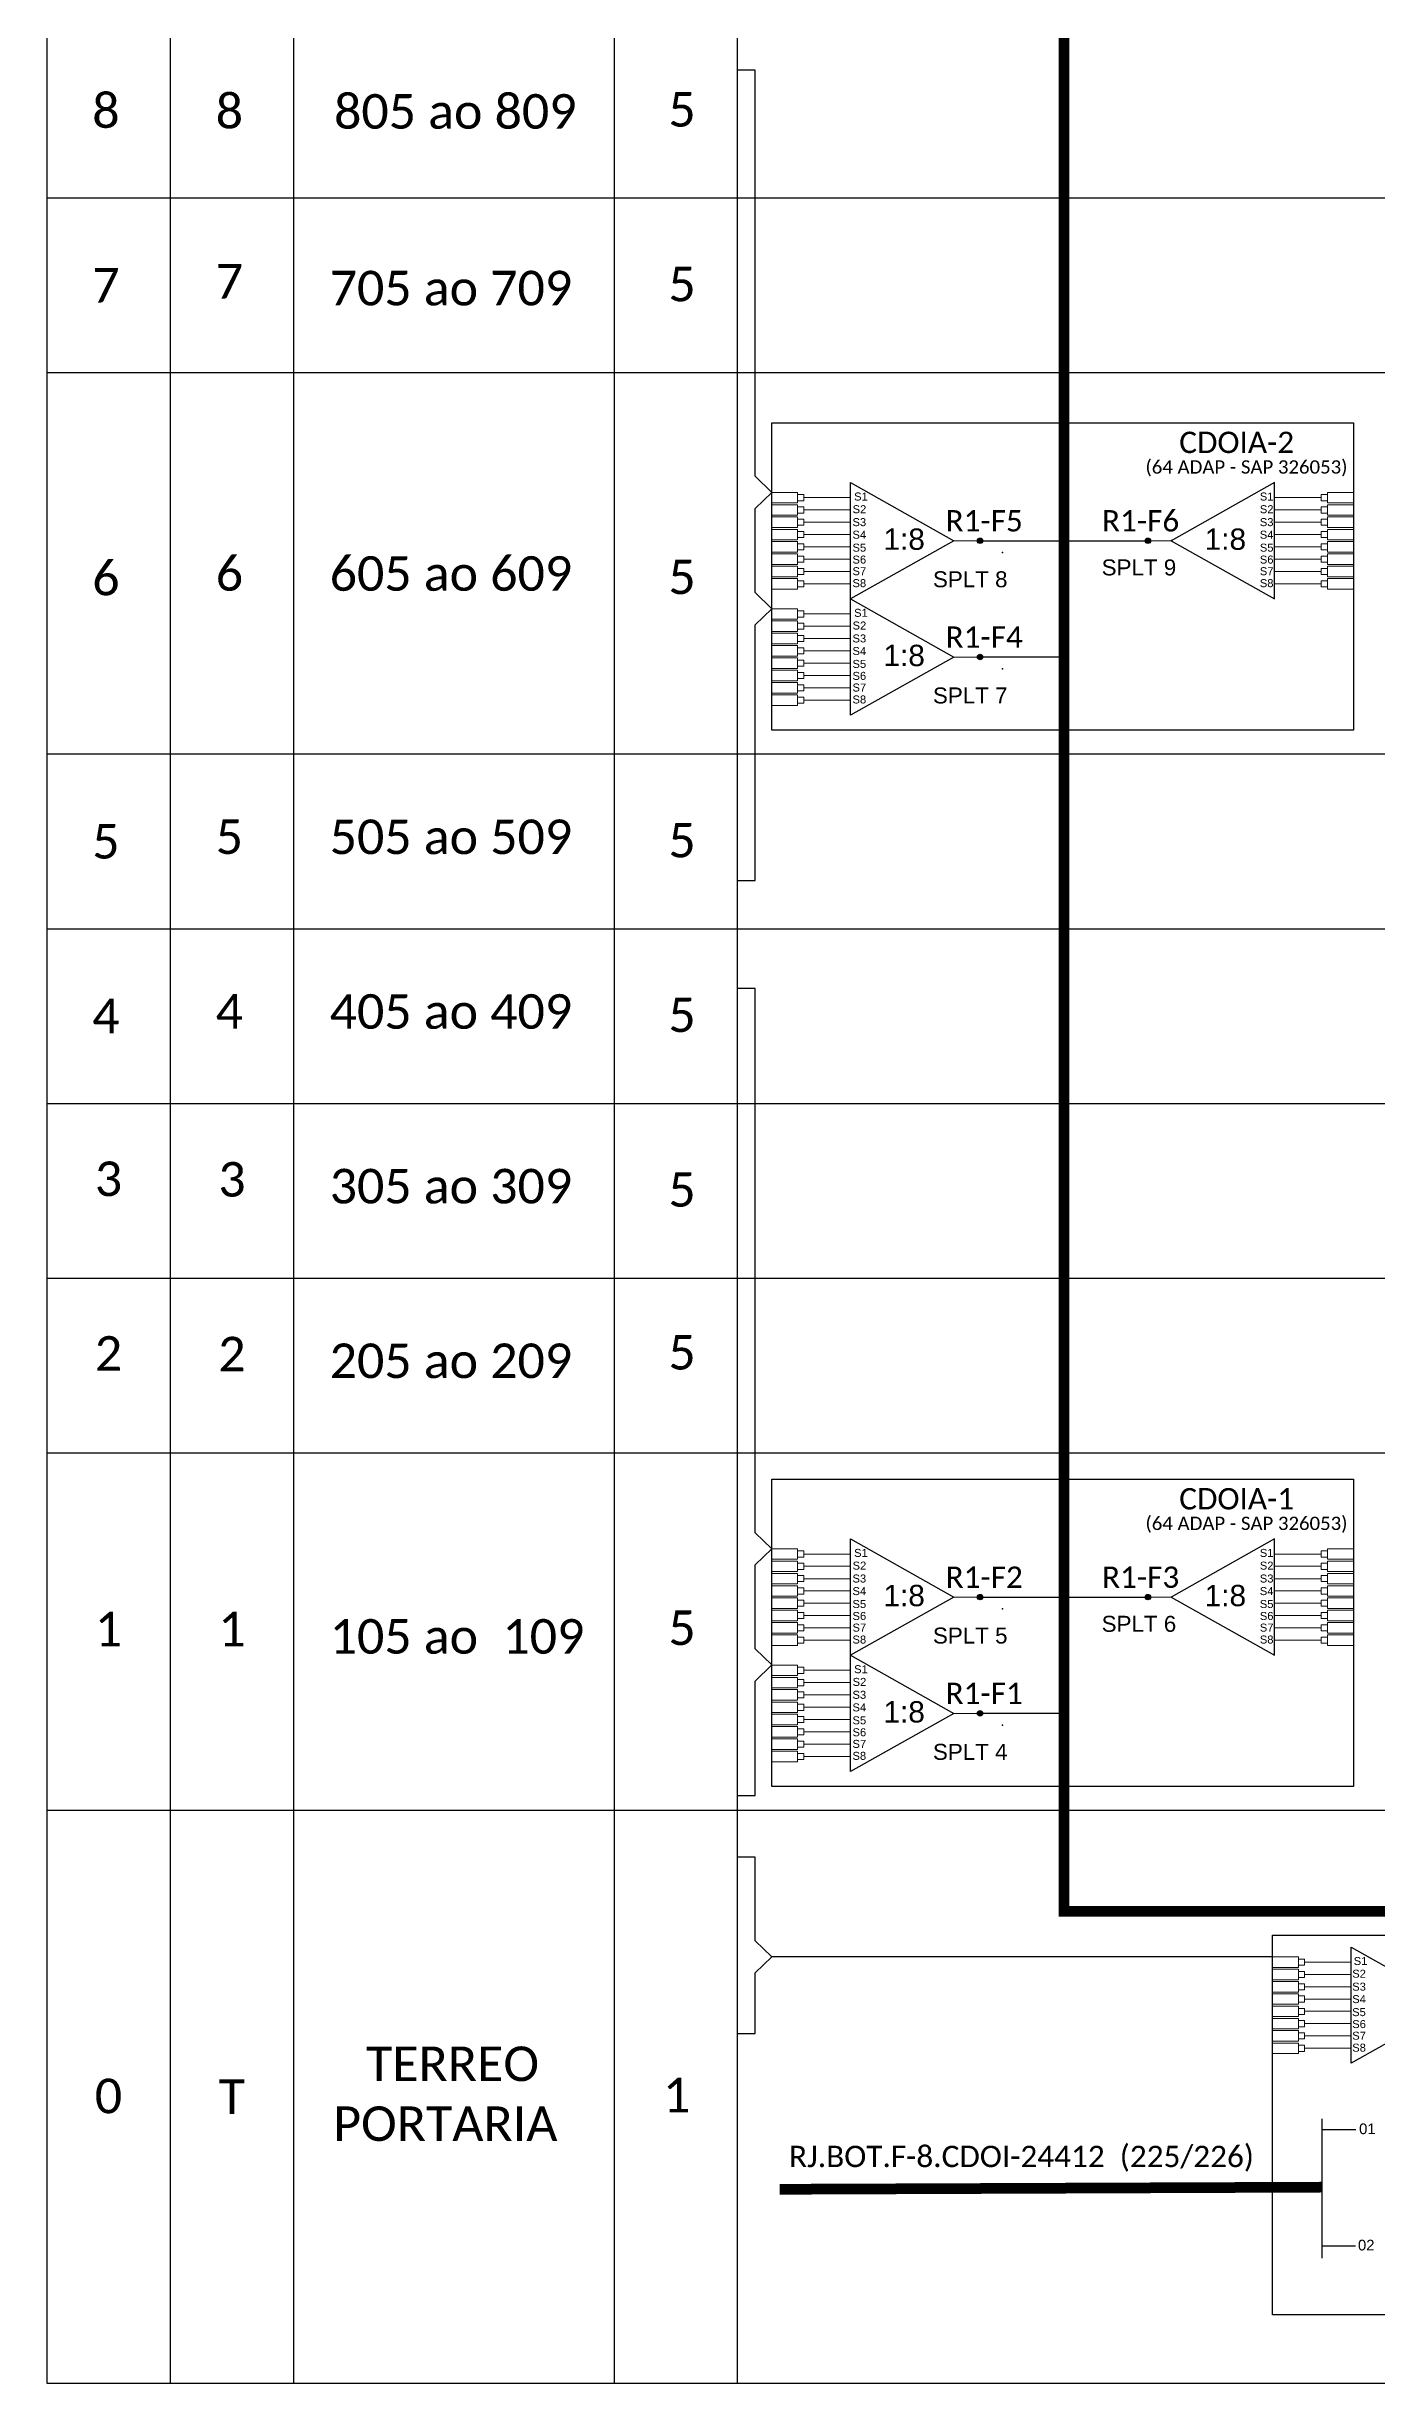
# Model space of a CAD drawing. Extents: x -4 to 837, y 1 to 595.
# Drawn here: x 332.5 to 457.1, y 234.7 to 453.7 of the extents above; entities that cross this region are included whole.
import ezdxf
from ezdxf.enums import TextEntityAlignment as Align

# ---------------------------------------------------------------- set-up
doc = ezdxf.new("R2010")
doc.units = 0
doc.styles.add('ARIAL', font='arial.ttf')
doc.styles.add('WMF-Calibri0', font='calibri.ttf')

# ---------------------------------------------------------------- blocks, each defined once
blk = doc.blocks.new('SPLITTER_')
blk.add_point((0, 0))
at = {"style": 'ARIAL', "flags": 4}
blk.add_attdef('SPLT', (0, -3.26), '', height=1.5, dxfattribs=at)
blk = doc.blocks.new('SPLT_1-8_SC-APC_ESQ')
at = {"color": 1}
blk.add_lwpolyline([(7.37, -2.1), (17.04, -7.55), (7.37, -13), (7.37, -2.1)], dxfattribs=at)
at = {"color": 3, "lineweight": 0}
for points in [[(2.41, -3.02), (0, -3.02)], [(2.41, -4), (0, -4)], [(2.41, -4.17), (0, -4.17)], [(2.41, -3.02), (2.41, -4)], [(2.41, -4.17), (2.41, -5.16)], [(2.99, -3.51), (7.37, -3.51)], [(2.41, -5.16), (0, -5.16)], [(2.41, -5.32), (0, -5.32)], [(2.41, -6.31), (0, -6.31)], [(2.41, -6.48), (0, -6.48)], [(2.41, -5.32), (2.41, -6.31)], [(2.41, -6.48), (2.41, -7.46)], [(7.37, -4.66), (2.99, -4.66)], [(7.37, -5.82), (2.99, -5.82)], [(2.41, -7.46), (0, -7.46)], [(2.41, -7.63), (0, -7.63)], [(2.41, -8.62), (0, -8.62)], [(2.41, -7.63), (2.41, -8.62)], [(7.37, -6.97), (2.99, -6.97)], [(7.37, -8.12), (2.99, -8.12)], [(2.41, -8.78), (0, -8.78)], [(2.41, -9.77), (0, -9.77)], [(2.41, -9.94), (0, -9.94)], [(2.41, -10.92), (0, -10.92)], [(2.41, -8.78), (2.41, -9.77)], [(2.41, -9.94), (2.41, -10.92)], [(7.37, -9.28), (2.99, -9.28)], [(7.37, -10.43), (2.99, -10.43)], [(2.41, -11.09), (0, -11.09)], [(2.41, -12.08), (0, -12.08)], [(2.41, -11.09), (2.41, -12.08)], [(7.37, -11.58), (2.99, -11.58)]]:
    blk.add_lwpolyline(points, dxfattribs=at)
for points in [[(2.99, -3.22), (2.41, -3.22), (2.41, -3.8), (2.99, -3.8)], [(2.99, -4.38), (2.41, -4.38), (2.41, -4.95), (2.99, -4.95)], [(2.99, -5.53), (2.41, -5.53), (2.41, -6.1), (2.99, -6.1)], [(2.99, -6.68), (2.41, -6.68), (2.41, -7.26), (2.99, -7.26)], [(2.99, -7.84), (2.41, -7.84), (2.41, -8.41), (2.99, -8.41)], [(2.99, -8.99), (2.41, -8.99), (2.41, -9.56), (2.99, -9.56)], [(2.99, -10.14), (2.41, -10.14), (2.41, -10.72), (2.99, -10.72)], [(2.99, -11.3), (2.41, -11.3), (2.41, -11.87), (2.99, -11.87)]]:
    blk.add_lwpolyline(points, close=True, dxfattribs=at)
at = {"color": 1, "lineweight": 0}
blk.add_lwpolyline([(17.04, -7.55), (19.26, -7.55)], dxfattribs=at)
at = {"color": 1, "style": 'ARIAL'}
for s, height, p in [('S2', 0.75, (7.56, -4.97)), ('S1', 0.75, (7.7, -3.78)), ('S3', 0.75, (7.55, -6.18)), ('1:8', 2, (10.45, -8.4)), ('S5', 0.75, (7.55, -8.57)), ('S4', 0.75, (7.55, -7.36)), ('S6', 0.75, (7.55, -9.69)), ('S7', 0.75, (7.55, -10.78)), ('S8', 0.75, (7.55, -11.9))]:
    blk.add_text(s, height=height, dxfattribs=at).set_placement(p)
blk = doc.blocks.new('SPLT_1-8_SC-APC')
at = {"color": 1}
blk.add_lwpolyline([(-7.37, -2.1), (-17.04, -7.55), (-7.37, -13), (-7.37, -2.1)], dxfattribs=at)
at = {"color": 3, "lineweight": 0}
for points in [[(-2.99, -3.51), (-7.37, -3.51)], [(-2.41, -3.02), (-2.41, -4)], [(-2.41, -3.02), (0, -3.02)], [(-2.41, -4), (0, -4)], [(-2.41, -4.17), (-2.41, -5.16)], [(-2.41, -4.17), (0, -4.17)], [(-7.37, -4.66), (-2.99, -4.66)], [(-7.37, -5.82), (-2.99, -5.82)], [(-2.41, -5.16), (0, -5.16)], [(-2.41, -5.32), (-2.41, -6.31)], [(-2.41, -5.32), (0, -5.32)], [(-2.41, -6.31), (0, -6.31)], [(-2.41, -6.48), (-2.41, -7.46)], [(-2.41, -6.48), (0, -6.48)], [(-7.37, -6.97), (-2.99, -6.97)], [(-7.37, -8.12), (-2.99, -8.12)], [(-2.41, -7.46), (0, -7.46)], [(-2.41, -7.63), (-2.41, -8.62)], [(-2.41, -7.63), (0, -7.63)], [(-2.41, -8.62), (0, -8.62)], [(-7.37, -9.28), (-2.99, -9.28)], [(-7.37, -10.43), (-2.99, -10.43)], [(-2.41, -8.78), (-2.41, -9.77)], [(-2.41, -8.78), (0, -8.78)], [(-2.41, -9.77), (0, -9.77)], [(-2.41, -9.94), (-2.41, -10.92)], [(-2.41, -9.94), (0, -9.94)], [(-2.41, -10.92), (0, -10.92)], [(-7.37, -11.58), (-2.99, -11.58)], [(-2.41, -11.09), (-2.41, -12.08)], [(-2.41, -11.09), (0, -11.09)], [(-2.41, -12.08), (0, -12.08)]]:
    blk.add_lwpolyline(points, dxfattribs=at)
for points in [[(-2.99, -3.22), (-2.41, -3.22), (-2.41, -3.8), (-2.99, -3.8)], [(-2.99, -4.38), (-2.41, -4.38), (-2.41, -4.95), (-2.99, -4.95)], [(-2.99, -5.53), (-2.41, -5.53), (-2.41, -6.1), (-2.99, -6.1)], [(-2.99, -6.68), (-2.41, -6.68), (-2.41, -7.26), (-2.99, -7.26)], [(-2.99, -7.84), (-2.41, -7.84), (-2.41, -8.41), (-2.99, -8.41)], [(-2.99, -8.99), (-2.41, -8.99), (-2.41, -9.56), (-2.99, -9.56)], [(-2.99, -10.14), (-2.41, -10.14), (-2.41, -10.72), (-2.99, -10.72)], [(-2.99, -11.3), (-2.41, -11.3), (-2.41, -11.87), (-2.99, -11.87)]]:
    blk.add_lwpolyline(points, close=True, dxfattribs=at)
at = {"color": 1, "lineweight": 0}
blk.add_lwpolyline([(-17.04, -7.55), (-19.26, -7.55)], dxfattribs=at)
at = {"color": 1, "style": 'ARIAL'}
for s, height, p in [('S1', 0.75, (-8.74, -3.78)), ('S2', 0.75, (-8.74, -4.97)), ('1:8', 2, (-13.91, -8.4)), ('S3', 0.75, (-8.74, -6.18)), ('S4', 0.75, (-8.74, -7.36)), ('S5', 0.75, (-8.74, -8.57)), ('S6', 0.75, (-8.74, -9.69)), ('S7', 0.75, (-8.74, -10.78)), ('S8', 0.75, (-8.74, -11.9))]:
    blk.add_text(s, height=height, dxfattribs=at).set_placement(p)

msp = doc.modelspace()

# ---------------------------------------------------------------- hatches: boundary and pattern name
h = msp.add_hatch(color=3)
h.dxf.hatch_style = 1
edge = h.paths.add_edge_path()
edge.add_arc((419.99, 407.42), 0.256, 0, 360)
h = msp.add_hatch(color=3)
h.dxf.hatch_style = 1
edge = h.paths.add_edge_path()
edge.add_arc((435.71, 407.42), 0.256, 0, 360)
h = msp.add_hatch(color=3)
h.dxf.hatch_style = 1
edge = h.paths.add_edge_path()
edge.add_arc((419.99, 396.53), 0.256, 0, 360)
h = msp.add_hatch(color=3)
h.dxf.hatch_style = 1
edge = h.paths.add_edge_path()
edge.add_arc((419.99, 308.41), 0.256, 0, 360)
h = msp.add_hatch(color=3)
h.dxf.hatch_style = 1
edge = h.paths.add_edge_path()
edge.add_arc((435.71, 308.41), 0.256, 0, 360)
h = msp.add_hatch(color=3)
h.dxf.hatch_style = 1
edge = h.paths.add_edge_path()
edge.add_arc((419.99, 297.52), 0.256, 0, 360)

# ---------------------------------------------------------------- linework, layer by layer
for points in [[(332.52, 529.64), (332.52, 234.73)], [(355.67, 234.73), (355.67, 529.64)], [(397.26, 234.73), (397.26, 529.64)], [(344.1, 525.52), (344.1, 234.73)], [(385.69, 521.41), (385.69, 234.73)], [(332.52, 439.55), (593.35, 439.55)], [(332.52, 423.18), (593.35, 423.18)], [(332.52, 387.44), (593.35, 387.44)], [(332.52, 371.06), (593.35, 371.06)], [(332.52, 354.69), (593.35, 354.69)], [(332.52, 338.32), (593.35, 338.32)], [(332.52, 321.95), (593.35, 321.95)], [(332.52, 288.43), (593.35, 288.43)], [(332.52, 234.73), (593.35, 234.73)]]:
    msp.add_lwpolyline(points)
at = {"color": 5, "const_width": 1}
msp.add_lwpolyline([(427.84, 477.27), (427.84, 278.97), (484.69, 278.97), (484.69, 269.46)], dxfattribs=at)
at = {"color": 3}
for points in [[(397.25, 375.59), (398.9, 375.59), (398.91, 399.55), (400.48, 401.05), (398.91, 402.56), (398.91, 410.44), (400.48, 411.95), (398.91, 413.46), (398.91, 451.52), (397.26, 451.52)], [(397.25, 289.81), (398.9, 289.81), (398.91, 300.54), (400.48, 302.05), (398.91, 303.55), (398.91, 311.44), (400.48, 312.94), (398.91, 314.45), (398.91, 365.45), (397.26, 365.45)], [(397.26, 267.52), (398.91, 267.52), (398.91, 273.19), (400.48, 274.69), (398.91, 276.2), (398.91, 284.05), (397.26, 284.05)], [(447.4, 274.69), (400.48, 274.69)], [(452.04, 258.52), (455.2, 258.52)]]:
    msp.add_lwpolyline(points, dxfattribs=at)
at = {"color": 1}
for points in [[(400.48, 418.47), (454.97, 418.47), (454.97, 389.66), (400.48, 389.66)], [(400.48, 319.47), (454.97, 319.47), (454.97, 290.65), (400.48, 290.65)], [(447.4, 276.74), (520.45, 276.74), (520.45, 241.15), (447.4, 241.15)]]:
    msp.add_lwpolyline(points, close=True, dxfattribs=at)
at = {"color": 5, "linetype": 'Continuous', "ltscale": 4}
for points in [[(419.99, 407.42), (435.68, 407.42)], [(419.99, 396.53), (427.84, 396.53)], [(419.99, 308.41), (435.68, 308.41)], [(419.99, 297.52), (427.84, 297.52)]]:
    msp.add_lwpolyline(points, dxfattribs=at)
at = {"color": 3, "lineweight": 0}
for points in [[(449.81, 274.69), (447.4, 274.69)], [(449.81, 274.69), (449.81, 273.71)], [(450.39, 274.2), (454.77, 274.2)], [(449.81, 273.71), (447.4, 273.71)], [(449.81, 273.54), (447.4, 273.54)], [(449.81, 272.55), (447.4, 272.55)], [(449.81, 272.39), (447.4, 272.39)], [(449.81, 273.54), (449.81, 272.55)], [(449.81, 272.39), (449.81, 271.4)], [(454.77, 273.05), (450.39, 273.05)], [(454.77, 271.89), (450.39, 271.89)], [(449.81, 271.4), (447.4, 271.4)], [(449.81, 271.23), (447.4, 271.23)], [(449.81, 270.25), (447.4, 270.25)], [(449.81, 270.08), (447.4, 270.08)], [(449.81, 271.23), (449.81, 270.25)], [(449.81, 270.08), (449.81, 269.09)], [(454.77, 270.74), (450.39, 270.74)], [(454.77, 269.59), (450.39, 269.59)], [(449.81, 269.09), (447.4, 269.09)], [(449.81, 268.93), (447.4, 268.93)], [(449.81, 267.94), (447.4, 267.94)], [(449.81, 267.78), (447.4, 267.78)], [(449.81, 268.93), (449.81, 267.94)], [(449.81, 267.78), (449.81, 266.79)], [(454.77, 268.44), (450.39, 268.44)], [(454.77, 267.28), (450.39, 267.28)], [(449.81, 266.79), (447.4, 266.79)], [(449.81, 266.62), (447.4, 266.62)], [(449.81, 265.64), (447.4, 265.64)], [(449.81, 266.62), (449.81, 265.64)], [(454.77, 266.13), (450.39, 266.13)]]:
    msp.add_lwpolyline(points, dxfattribs=at)
for points in [[(450.39, 274.49), (449.81, 274.49), (449.81, 273.91), (450.39, 273.91)], [(450.39, 273.33), (449.81, 273.33), (449.81, 272.76), (450.39, 272.76)], [(450.39, 272.18), (449.81, 272.18), (449.81, 271.61), (450.39, 271.61)], [(450.39, 271.03), (449.81, 271.03), (449.81, 270.45), (450.39, 270.45)], [(450.39, 269.87), (449.81, 269.87), (449.81, 269.3), (450.39, 269.3)], [(450.39, 268.72), (449.81, 268.72), (449.81, 268.15), (450.39, 268.15)], [(450.39, 267.57), (449.81, 267.57), (449.81, 267), (450.39, 267)], [(450.39, 266.42), (449.81, 266.42), (449.81, 265.84), (450.39, 265.84)]]:
    msp.add_lwpolyline(points, close=True, dxfattribs=at)
at = {"color": 1}
for points in [[(454.77, 275.61), (464.44, 270.16), (454.77, 264.72), (454.77, 275.61)], [(452.04, 246.45), (452.04, 259.5)]]:
    msp.add_lwpolyline(points, dxfattribs=at)
at = {"color": 1, "const_width": 1}
msp.add_lwpolyline([(401.2, 252.91), (452.04, 253.11)], dxfattribs=at)
at = {"color": 2}
msp.add_lwpolyline([(452, 247.62), (455.16, 247.62)], dxfattribs=at)
at = {"color": 3}
for centre in [(419.99, 407.42), (435.71, 407.42), (419.99, 396.53), (419.99, 308.41), (435.71, 308.41), (419.99, 297.52)]:
    msp.add_circle(centre, 0.256, dxfattribs=at)

# ---------------------------------------------------------------- block references
for p in [(400.48, 414.97), (400.48, 404.07), (400.48, 315.96), (400.48, 305.06)]:
    msp.add_blockref('SPLT_1-8_SC-APC_ESQ', p)
for p in [(454.94, 414.97), (454.94, 315.96)]:
    msp.add_blockref('SPLT_1-8_SC-APC', p, dxfattribs=at)
ref = msp.add_blockref('SPLITTER_', (437.91, 407.43), dxfattribs=dict(xscale=-1))
ref.add_attrib('SPLT', 'SPLT 9', (431.38, 404.17), dxfattribs={"height": 1.5, "style": 'ARIAL'})
ref = msp.add_blockref('SPLITTER_', (422.1, 406.33), dxfattribs=dict(xscale=-1))
ref.add_attrib('SPLT', 'SPLT 8', (415.57, 403.06), dxfattribs={"height": 1.5, "style": 'ARIAL'})
ref = msp.add_blockref('SPLITTER_', (422.1, 395.43), dxfattribs=dict(xscale=-1))
ref.add_attrib('SPLT', 'SPLT 7', (415.57, 392.17), dxfattribs={"height": 1.5, "style": 'ARIAL'})
ref = msp.add_blockref('SPLITTER_', (422.1, 307.32), dxfattribs=dict(xscale=-1))
ref.add_attrib('SPLT', 'SPLT 5', (415.57, 304.06), dxfattribs={"height": 1.5, "style": 'ARIAL'})
ref = msp.add_blockref('SPLITTER_', (437.91, 308.42), dxfattribs=dict(xscale=-1))
ref.add_attrib('SPLT', 'SPLT 6', (431.38, 305.16), dxfattribs={"height": 1.5, "style": 'ARIAL'})
ref = msp.add_blockref('SPLITTER_', (422.1, 296.42), dxfattribs=dict(xscale=-1))
ref.add_attrib('SPLT', 'SPLT 4', (415.57, 293.16), dxfattribs={"height": 1.5, "style": 'ARIAL'})

# ---------------------------------------------------------------- texts
at = {"color": 7, "style": 'WMF-Calibri0'}
for s, p in [('805 ao 809', (359.45, 446.04)), ('705 ao 709', (359.04, 429.48)), ('605 ao 609', (359.04, 402.73)), ('505 ao 509', (359.04, 378.05)), ('405 ao 409', (359.04, 361.68)), ('305 ao 309', (359.04, 345.31)), ('205 ao 209', (359.04, 328.94)), ('105 ao  109', (359.04, 303.11)), ('TERREO', (362.44, 263.05)), ('PORTARIA', (359.37, 257.44))]:
    msp.add_text(s, height=3.24, dxfattribs=at).set_placement(p)
at = {"color": 1}
for s, height, style, p in [('CDOIA-2', 2, 'WMF-Calibri0', (438.65, 415.64)), ('CDOIA-1', 2, 'WMF-Calibri0', (438.65, 316.63)), ('S1', 0.75, 'ARIAL', (455, 273.93)), ('S3', 0.75, 'ARIAL', (454.86, 271.53)), ('S2', 0.75, 'ARIAL', (454.86, 272.74)), ('S5', 0.75, 'ARIAL', (454.85, 269.14)), ('S4', 0.75, 'ARIAL', (454.86, 270.36)), ('S6', 0.75, 'ARIAL', (454.86, 268.02)), ('S7', 0.75, 'ARIAL', (454.86, 266.93)), ('S8', 0.75, 'ARIAL', (454.86, 265.81)), ('RJ.BOT.F-8.CDOI-24412  (225/226)', 2, 'WMF-Calibri0', (402.09, 254.99))]:
    msp.add_text(s, height=height, dxfattribs=dict(at, style=style)).set_placement(p)
at = {"color": 1, "style": 'WMF-Calibri0'}
for p in [(444.95, 413.71), (444.95, 314.7)]:
    msp.add_text('(64 ADAP - SAP 326053)', height=1.25, dxfattribs=at).set_placement(p, align=Align.CENTER)
at = {"color": 5, "style": 'WMF-Calibri0'}
for s, p in [('R1-F5', (416.75, 408.29)), ('R1-F6', (431.41, 408.29)), ('R1-F4', (416.75, 397.39)), ('R1-F2', (416.75, 309.28)), ('R1-F3', (431.41, 309.28)), ('R1-F1', (416.75, 298.39))]:
    msp.add_text(s, height=2, dxfattribs=at).set_placement(p)
at = {"style": 'ARIAL'}
for s, p in [('01', (456.28, 258.58)), ('02', (456.17, 247.68))]:
    msp.add_text(s, height=1, dxfattribs=at).set_placement(p, align=Align.MIDDLE_CENTER)
at = {"color": 7, "style": 'WMF-Calibri0'}
for tag, flags, p in [('8', 4, (338.07, 447.74)), ('8', 4, (349.64, 447.69)), ('5', 4, (392.06, 447.85)), ('7', 4, (338.07, 431.37)), ('7', 4, (349.64, 431.74)), ('5', 4, (392.06, 431.48)), ('6', 4, (338.07, 403.93)), ('6', 4, (349.64, 404.36)), ('5', 4, (392.06, 404.04)), ('5', 4, (349.64, 379.68)), ('5', 4, (338.07, 379.25)), ('5', 4, (392.06, 379.36)), ('4', 4, (338.07, 362.88)), ('4', 4, (349.64, 363.31)), ('5', 4, (392.06, 362.99)), ('3', 4, (338.31, 347.62)), ('3', 4, (349.88, 347.57)), ('5', 4, (392.06, 346.62)), ('2', 4, (338.31, 331.25)), ('5', 4, (392.06, 331.36)), ('2', 4, (349.88, 331.19)), ('1', 4, (338.31, 305.42)), ('1', 4, (349.88, 305.42)), ('5', 4, (392.06, 305.54)), ('0', 4, (338.31, 261.66)), ('T', 12, (349.88, 261.59)), ('1', 4, (391.55, 261.74))]:
    msp.add_attdef(tag, text='XX', height=3.24, dxfattribs=dict(at, flags=flags)).set_placement(p, align=Align.MIDDLE_CENTER)

doc.saveas('drawing.dxf')
